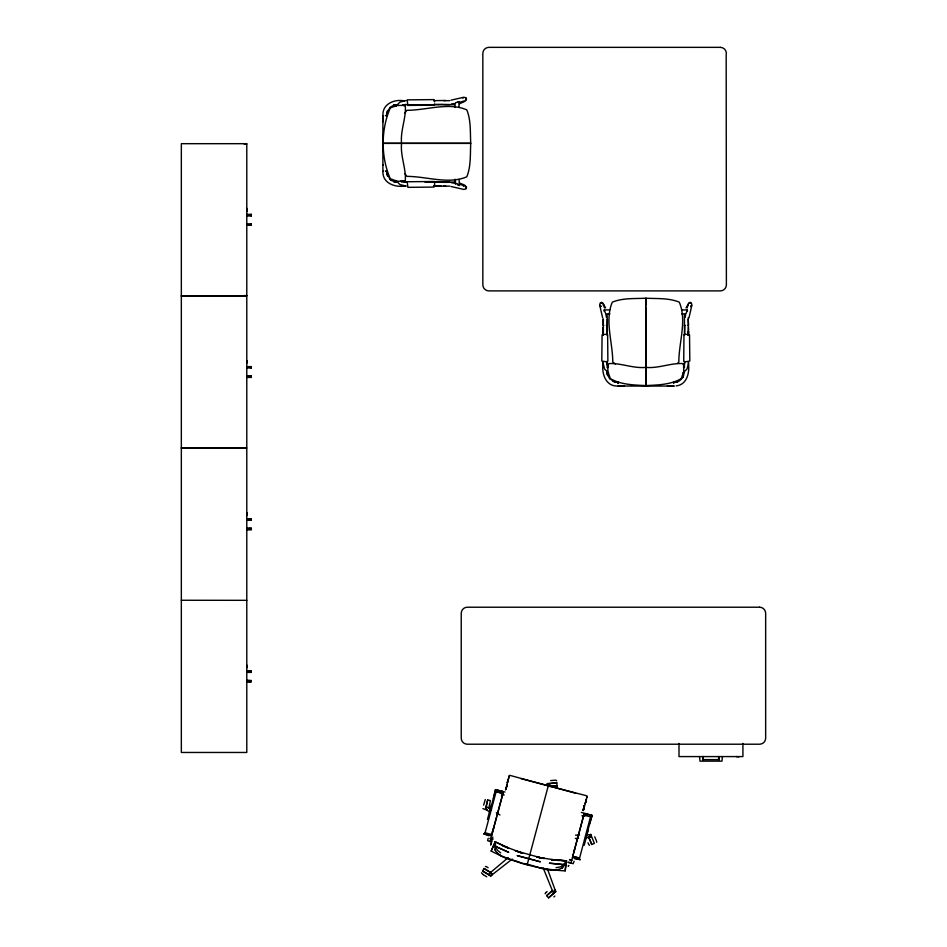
<?xml version="1.0" encoding="UTF-8"?>
<svg xmlns="http://www.w3.org/2000/svg" width="947" height="947" viewBox="0 0 947 947"><rect width="100%" height="100%" fill="white"/><g stroke="black" fill="none" stroke-linecap="round" stroke-linejoin="round"><path stroke-width="1.42" d="M434.614 185.186L434.022 187.068L407.861 187.34L407.21 181.741L434.33 181.516L434.614 183.387M443.622 182.357L449.707 182.333M459.011 107.307L459.011 101.767L457.472 101.767M383.251 121.701L382.635 121.701L383.133 115.605M624.156 386.293L624.156 385.689L624.156 386.293L618.071 386.281M673.648 383.511L673.66 382.079L673.66 383.121M603.109 335.274L603.038 327.26M455.057 107.484L455.105 103.199M684.693 333.498L684.811 326.017M688.576 327.26L688.493 335.274M687.368 311.468L687.368 309.918L681.84 309.929M586.844 814.822L586.063 813.674M609.761 309.929L604.233 309.918L604.233 311.468M401.469 144.323C400.569 156.527 406.062 168.459 405.34 180.344L403.173 181.256L397.278 181.244L390.318 178.77C380.777 157.048 380.777 129.632 390.318 107.899L397.278 105.437L403.173 105.425L405.34 106.324C406.062 118.221 400.569 130.153 401.469 142.358M386.719 114.871L387.654 110.432L386.778 113.557L390.057 107.307L394.272 104.939L396.923 104.667L393.609 105.2L396.923 104.691M684.444 372.017L683.095 377.202M684.728 362.867L683.474 367.365M605.37 312.889L604.233 309.918M500.679 852.88L497.518 850.288L495.648 847.186A24.74 0.805 -75.1 0 0 495.707 846.405L495.009 841.753L508.527 848.062L495.009 841.741L491.162 851.093A187.115 187.115 0 0 0 565.193 870.873L565.868 863.451L562.944 866.99A24.74 0.805 -75 0 0 562.648 867.57C550.669 875.206 534.428 864.28 521.856 863.321C513.724 858.893 499.152 859.355 495.009 849.483A24.74 0.805 -75.1 0 0 495.044 848.855L494.346 844.251M556.055 867.677L560.565 866.836L563.311 865.096A24.74 0.805 -75 0 1 563.595 864.54L566.519 860.859L551.651 859.592L566.519 860.859L565.193 870.873M688.599 362.76L687.037 368.987L683.024 372.917M495.009 849.483L495.328 850.607M502.407 794.19L503.117 792.284L502.336 791.313M507 784.755L505.497 789.845M688.954 317.932L691.89 305.159L691.393 302.957L689.025 302.685L686.019 307.893M685.226 317.245L685.592 314.795M583.778 815.166L583.826 815.935M491.931 834.698L490.451 834.461M502.999 793.716L496.192 791.526L485.042 832.887M492.464 832.377L492.286 831.525M490.818 844.641L492.831 837.089M568.65 865.653L568.212 866.327L568.709 865.451M490.724 844.996L491.682 841.433M493.494 798.558L495.683 789.68M483.597 805.116L485.29 799.517M487.61 799.955L485.385 809.567L482.899 808.596M488.818 808.229L490.428 800.594L487.764 799.966L485.835 808.276A1.373 1.373 0 0 0 487.291 809.945A1.373 1.373 0 0 1 485.787 808.762A1.373 1.373 0 0 1 486.936 807.27A1.373 1.373 0 0 1 488.486 808.336M585.708 801.801L587.093 796.522L586.88 797.421M584.263 805.696L583.163 810.218L584.358 805.447M586.903 797.315L587.093 796.096L586.157 795.646L548.242 785.785L575.551 793.219M491.114 807.436L495.399 789.597M507.675 781.571L507.426 782.494L508.586 778.15M583.305 810.644L584.69 805.435M586.465 798.96L585.187 803.754L586.134 800.239M507.308 782.944L508.243 779.428M490.084 841.279L491.824 834.745L485.101 832.697M568.2 862.149L571.017 862.895L572.769 856.372L579.6 858.029L590.537 816.728L583.553 815.237M487.456 819.439L491.446 804.477M493.636 827.986L491.801 834.863L503.023 793.515M507.154 783.5L508.018 780.245M527.148 864.812L548.289 785.797L509.699 775.309L507.829 780.991M572.734 856.479L573.278 854.454M573.539 853.448L574.569 849.601M579.576 858.136L572.639 856.455L584.003 814.302L585.317 813.485M584.192 845.292L588.194 830.33M585.045 804.311L585.909 801.055M687.167 307.905L688.197 304.259L688.386 305.265M507.178 784.826L505.828 789.561L507.142 785.087M587.01 833.064L592.183 815.462L586.702 813.982L587.495 814.953M509.001 776.623L509.261 775.735L509.024 776.504M589.377 824.174L592.041 815.426M603.215 305.265L603.44 304.283L604.435 307.905M562.66 867.559L562.092 868.198M481.502 872.779L483.029 874.578M494.275 844.322L491.162 851.093M404.961 113.001L406.902 110.302C426.245 110.361 448.677 101.956 466.8 109.876C471.097 120.399 470.138 132.249 470.73 143.399L382.86 143.399L382.919 114.765C382.635 103.779 394.84 98.843 404.18 100.891M455.46 184.227C458.798 181.232 460.254 191.708 459.011 179.374M690.825 306.733L691.57 305.408L690.967 306.023M596.657 842.321L596.634 841.279M557.096 788.366L556.86 782.956L548.36 783.69M396.012 106.111L399.954 102.098L406.18 100.548M683.095 377.19L680.053 380.363L676.028 382.138L678.715 381.274L675.578 382.162M462.917 98.168L463.521 97.577M677.744 363.151L678.833 362.038C678.774 342.696 687.179 320.264 679.259 302.129C668.736 297.843 656.898 298.79 645.736 298.21L645.736 386.08L674.371 386.021M545.744 892.725L545.129 893.755M545.969 892.524L547.07 891.565M546.597 895.602L552.503 890.488M552.243 890.914L546.703 895.72L548.491 897.792L554.93 892.204M548.609 897.898L556.055 891.423M553.853 896.963L554.883 896.075M489.753 873.158L508.243 857.58M491.469 875.277L512.244 859.059M502.111 795.681L501.377 795.942M488.214 838.284L487.598 840.616L490.001 841.587M463.272 186.204L464.657 185.695L459.544 184.298M499.945 791.254L500.892 791.065L495.541 789.632M500.797 791.219L501.602 791.112M459.39 103.803C461.603 102.454 467.984 101.507 465.983 97.754L463.77 97.245L451.009 100.181M485.397 866.493L486.154 866.517M402.463 105.058L406.074 104.419M687.108 310.131L686.267 312.948M459.544 102.383L464.16 100.927M676.158 385.903C687.735 384.671 689.984 371.106 688.256 361.825M454.134 103.554L451.34 103.969M550.669 780.588L555.842 780.139L556.658 780.837M546.999 783.654L556.824 782.802M557.096 785.69L548.597 786.412A1.373 1.373 0 0 0 549.757 784.672A1.373 1.373 0 0 0 547.982 783.749A1.373 1.373 0 0 0 547.177 785.572M549.982 786.448L557.108 785.832M457.472 184.902L459.011 184.902M575.303 838.462L578.558 838.225M585.518 837.728L589.898 837.42M645.617 385.583C634.739 385.05 620.699 384.813 610.365 378.622L607.903 371.65L607.891 365.767L608.791 363.589C620.676 362.879 632.62 368.359 644.812 367.472M646.789 367.472C658.982 368.359 670.926 362.879 682.811 363.589L683.71 365.767L683.698 371.65L681.236 378.622C670.902 384.813 656.863 385.05 645.984 385.583M575.539 835.171L579.517 835.041M586.832 834.781L589.756 834.674M445.635 100.477L433.667 100.642M442.912 104.336L435.442 104.442M687.984 325.33L688.587 325.318L688.197 319.222M681.662 313.883L685.948 313.836M607.358 319.222L607.358 325.318L606.293 325.318M433.667 186.038L445.635 186.192M385.429 115.617L386.861 115.605L385.808 115.605M382.635 165.109L383.251 165.109M673.66 386.281L667.564 386.293L667.564 385.689M443.622 100.678L449.707 100.678M402.806 104.691L454.347 104.691M443.622 104.442L449.707 104.549M244.042 143.908L246.788 143.908M385.808 171.194L386.861 171.194L385.429 171.194M401.339 181.99L407.234 181.99M424.895 181.99L455.898 182.084M405.647 185.79C396.035 187.968 382.659 183.623 382.919 171.904L382.86 143.281L470.73 143.281C470.138 154.432 471.097 166.281 466.8 176.805C448.677 184.712 426.245 176.308 406.902 176.379L404.961 173.668M433.572 185.79L440.911 185.79M443.622 186.133L449.707 186.133M246.788 208.399L247.084 211.228M246.788 214.389L251.334 214.389L251.298 215.762M246.788 215.561L249.83 215.478M246.788 215.762L251.334 215.762M246.788 223.859L251.334 223.823M246.788 224.995L249.83 224.995M246.788 225.197L251.334 225.197M244.042 295.594L246.788 295.594M181.339 295.902L246.788 295.819L246.788 143.684L181.339 143.684L181.339 752.463L246.788 752.463L246.788 448.109L181.339 448.109M181.339 296.056L246.788 296.127L246.788 447.884L181.339 447.884M603.132 319.222L603.132 325.318L603.748 325.33M684.373 325.318L685.439 325.318M604.6 334.327L602.067 334.918L601.807 361.079L606.175 361.73M605.618 334.327L607.631 334.611L607.879 361.127L606.376 361.718M685.983 334.327L683.971 334.611L683.722 361.127L685.226 361.718M687.013 334.327L689.534 334.918L689.807 361.079L685.581 361.73M246.788 363.305L247.084 360.629M249.83 366.809L246.788 366.678L251.334 366.607L251.346 367.969L246.788 367.969M246.788 376.042L251.334 376.042M246.788 376.243L249.83 376.243M246.788 376.409L249.83 376.054M246.788 377.415L251.334 377.415M247.084 512.824L246.788 515.606M246.788 518.814L251.334 518.814L251.334 520.187L246.788 520.187M246.788 519.015L249.83 519.015M246.788 519.287L249.83 519.287M246.788 519.501L249.83 519.501M246.788 519.714L249.83 519.714M246.788 519.808L249.83 519.808M246.788 519.986L249.83 520.116L249.83 518.826M249.83 528.45L246.788 528.45L251.334 528.248L251.346 529.622L246.788 529.622L249.83 529.42M246.788 528.627L249.83 528.627M246.788 528.935L249.83 528.935M246.788 529.148L249.83 529.148M246.788 529.255L249.83 529.255M181.339 600.256L246.788 600.327M246.788 665.043L246.788 667.824M246.788 671.032L251.334 671.032L251.298 672.406L251.215 671.032M246.788 671.234L249.83 671.234M246.788 671.399L249.83 671.399M246.788 671.506L249.83 671.506M246.788 671.719L249.83 671.719M246.788 672.027L249.83 672.027M246.788 672.204L249.83 672.204M246.788 672.37L251.334 672.406M246.788 680.846L249.83 680.846M246.788 680.94L249.83 680.94M246.788 681.153L249.83 681.153M246.788 681.461L249.83 681.367M249.83 681.639L246.788 681.639L251.334 681.84M435.442 182.238L442.912 182.345M605.666 313.836L609.939 313.883M459.011 101.767L455.767 102.761M617.337 382.209L612.887 381.274L616.024 382.162L609.773 378.871L607.394 374.669L607.122 372.017L607.654 375.332L607.157 372.017M396.923 181.99L394.272 181.741L393.609 181.481L396.923 182.013L394.272 181.741L390.057 179.374L386.778 173.123L387.654 176.249L386.719 171.798M406.074 182.262L401.078 180.688M566.531 860.847L554.303 859.9L536.949 857.094L544.276 858.467L541.897 858.1L515.476 850.773L522.519 853.247L518.92 852.04M406.18 186.133L399.954 184.57L396.012 180.569M451.34 182.712L454.134 183.126M451.009 186.5L463.77 189.424L465.983 188.927C467.984 185.162 461.603 184.227 459.39 182.878M585.282 813.615L584.062 814.16L582.583 819.617A167.595 3.196 -75 0 1 581.174 824.908M536.949 857.094L544.276 858.467M571.893 860.314L570.106 859.829A2.285 2.285 0 0 1 569.514 859.58A2.285 2.285 0 0 0 570.106 859.829M583.743 815.272L585.092 815.604M589.519 845.363L588.584 844.144M520.909 778.623L548.289 785.797M592.135 815.45L581.363 812.431M496.062 789.786L504.976 792.023M501.957 794.367L504.195 794.959M581.932 815.734L584.133 816.326M491.54 835.834L483.586 833.834L488.983 835.645A1.255 1.184 -51.5 0 1 488.226 834.769M572.473 857.461L580.369 859.698L574.793 858.574A1.255 1.184 81.4 0 0 575.61 858.42M489.765 838.367L492.404 839.078A2.285 2.285 0 0 0 493.044 839.149M568.117 862.445L573.184 863.688L574.131 861.237M496.181 791.597L502.833 793.539M522.543 853.152L506.065 847.009M515.44 850.856L517.725 851.637M502.301 791.443L503.082 792.521L501.65 797.99A167.595 3.196 -75 0 0 496.82 816.018M601.132 306.224L600.043 305.408L600.777 306.733M500.063 855.224L501.2 855.792M615.467 363.968L612.768 362.038C612.827 342.696 604.423 320.264 612.342 302.129C622.866 297.843 634.703 298.79 645.866 298.21L645.866 305.408M486.521 866.73L488.143 867.712M484.083 868.47L491.292 872.803M491.315 872.992L484.012 868.6L482.591 870.944L489.895 875.336A1.373 1.373 0 0 0 491.967 874.045M482.532 871.074L490.984 876.176M483.444 874.827L486.734 876.815M487.871 807.46L491.493 809.709M496.323 812.715L499.945 814.976M486.379 809.756L490.025 812.218M608.578 372.917L604.565 368.987L603.002 362.76M390.057 179.374L391.738 180.64M499.01 854.561L497.234 853.069M608.128 367.365L606.885 362.867M605.595 307.893L602.576 302.685L600.22 302.957L599.711 305.159L602.647 317.932M594.728 836.793L595.261 838.059M595.497 838.592L596.361 840.64M590.679 834.248L594.385 843.41L591.863 844.475L588.549 836.627M588.454 836.793L591.721 844.535M588.004 842.759L588.418 843.741M543.176 867.949L552.811 891.672M547.354 868.671L555.368 890.689M606.009 314.795L606.376 317.245M606.802 326.017L606.909 333.498M455.057 179.196L455.105 183.481M618.071 383.511L618.071 382.079L618.071 383.121M742.922 743.442L742.922 756.582L678.999 756.582L678.999 743.442M738.873 756.89L736.174 756.582M722.372 756.582L721.993 761.139L699.999 761.151L699.549 756.582M719.258 756.582L719.258 759.624L702.662 759.624L702.662 756.582M718.939 756.582L719.045 759.624M718.773 756.582L718.773 759.624M718.607 756.582L718.572 759.624M703.313 756.582L703.313 759.624M703.148 756.582L703.148 759.624M702.97 756.582L702.97 759.624M702.875 756.582L702.875 759.624M688.256 317.73L688.256 335.368M684.444 314.582L684.444 335.202M684.444 361.707L684.444 367.602M645.866 306.958L645.866 386.08L617.231 386.021C604.79 386.246 601.108 371.686 603.346 361.825M607.157 314.582L607.157 335.202M607.157 361.707L607.157 367.602M603.346 319.21L603.346 335.368M434.614 101.874L434.022 99.601L407.21 99.861L407.802 105.425L434.33 105.164L434.614 103.85M434.614 184.014L434.614 184.807M251.298 376.042L251.298 377.415L251.097 376.042M251.215 214.389L251.097 215.762M251.215 366.607L251.097 367.969M251.215 518.814L251.097 520.187M251.215 528.248L251.215 529.622M251.038 214.389L250.896 215.762M251.038 223.823L250.896 225.197M251.038 366.607L250.896 367.969M250.896 376.042L251.038 377.415M250.896 518.814L250.896 520.187M250.896 528.248L250.896 529.622M250.896 671.032L250.896 672.406M250.896 681.84L251.346 680.467L246.788 680.502L249.83 680.538L249.83 681.828M249.83 528.26L249.83 529.61M249.83 671.044L249.83 672.394M491.967 873.892A1.373 1.373 0 0 1 490.688 875.573A1.373 1.373 0 0 1 489.279 874.01A1.373 1.373 0 0 1 491.067 872.897M580.902 825.962A167.595 3.196 -75 0 1 574.083 851.412M554.433 889.825A1.373 1.373 0 0 1 555.38 891.577A1.373 1.373 0 0 1 553.593 892.429A1.373 1.373 0 0 1 552.823 890.594M589.472 834.757A1.373 1.373 0 0 1 591.07 835.562M589.259 834.792A1.373 1.373 0 0 1 591.046 835.467A1.373 1.373 0 0 1 590.419 837.278A1.373 1.373 0 0 1 588.596 836.698M493.15 829.797A167.595 3.196 -75 0 1 493.718 827.678M494.003 826.624A167.595 3.196 -75 0 1 496.536 817.072M466.374 98.464L466.362 99.565L466.374 98.464M688.481 331.45L688.362 335.274L688.516 331.474M466.398 188.003L466.362 187.115L466.398 188.003M584.441 805.731L583.305 810.241L584.441 805.731M601.132 302.543L602.02 302.567L601.132 302.543M690.47 302.543L689.582 302.567L690.47 302.543M383.204 171.182L383.251 171.194M720.3 47.35L488.936 47.35A6.084 6.084 0 0 0 482.84 53.434L482.84 284.798A6.084 6.084 0 0 0 488.936 290.895L720.3 290.895A6.084 6.084 0 0 0 726.385 284.798L726.183 55.009A6.084 6.084 0 0 0 720.3 47.35M759.577 607.216L467.333 607.216A6.084 6.084 0 0 0 461.236 613.301L461.236 738.115A6.084 6.084 0 0 0 467.333 744.212L759.577 744.212A6.084 6.084 0 0 0 765.661 738.115L765.661 613.301A6.084 6.084 0 0 0 759.577 607.216M563.548 864.599L549.509 863.202L563.548 864.599M559.085 860.48L551.651 859.687L559.085 860.48M540.228 861.77L517.334 855.65L540.228 861.77M508.586 852.264L495.707 846.476L508.586 852.264M508.468 848.145L501.638 845.138L508.468 848.145M603.239 335.274L603.085 331.474L603.239 335.274M251.298 225.197L251.298 223.823L251.215 225.197"/></g></svg>
